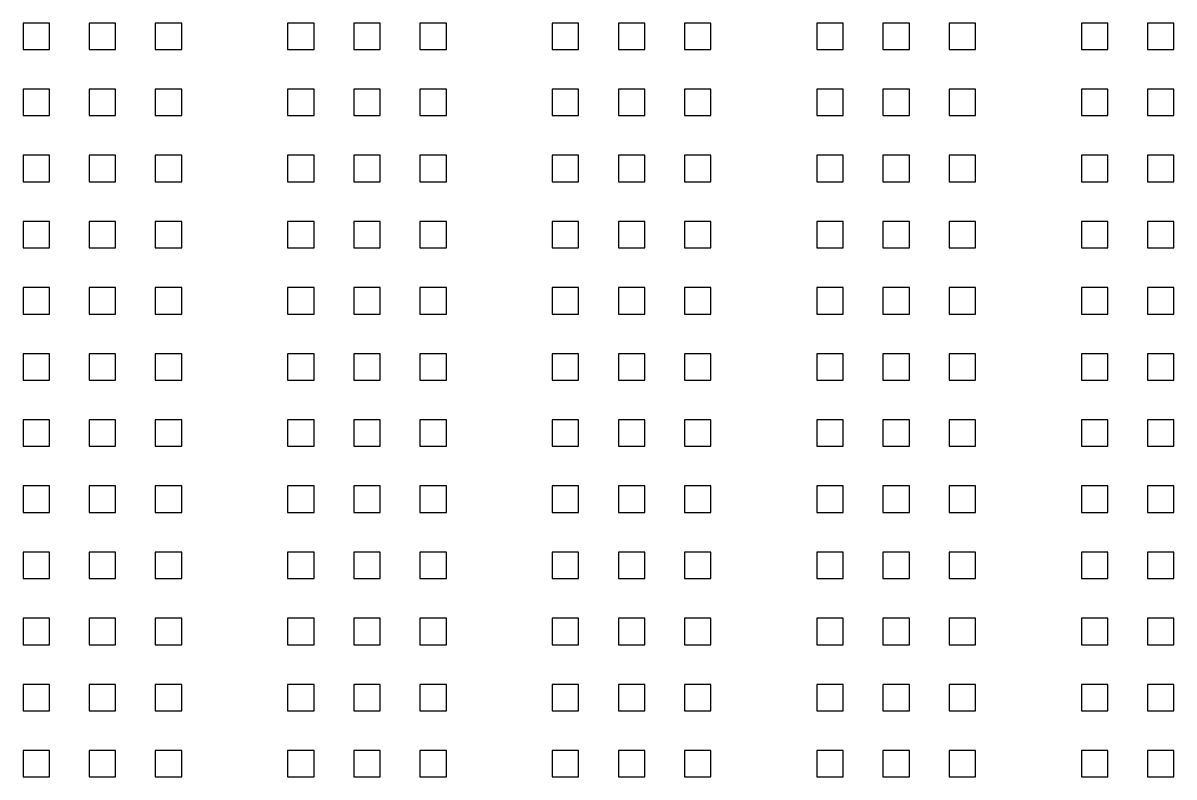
# Model space of a CAD drawing. Header units: metres. Extents: x -21500 to 21500, y -23900 to 23900.
# Drawn here: x -19600 to -10900, y 12100 to 17800 of the extents above; entities that cross this region are included whole.
import ezdxf

# ---------------------------------------------------------------- set-up
doc = ezdxf.new("R2010")
doc.units = ezdxf.units.M

msp = doc.modelspace()

# ---------------------------------------------------------------- linework, layer by layer
for p, q in [((-19400, 17800), (-19600, 17800)), ((-19600, 17800), (-19600, 17600)), ((-19400, 17600), (-19400, 17800)), ((-18900, 17800), (-19100, 17800)), ((-19100, 17800), (-19100, 17600)), ((-18900, 17600), (-18900, 17800)), ((-18400, 17800), (-18600, 17800)), ((-18600, 17800), (-18600, 17600)), ((-18400, 17600), (-18400, 17800)), ((-17400, 17800), (-17600, 17800)), ((-17600, 17800), (-17600, 17600)), ((-17400, 17600), (-17400, 17800)), ((-16900, 17800), (-17100, 17800)), ((-17100, 17800), (-17100, 17600)), ((-16900, 17600), (-16900, 17800)), ((-16400, 17800), (-16600, 17800)), ((-16600, 17800), (-16600, 17600)), ((-16400, 17600), (-16400, 17800)), ((-15400, 17800), (-15600, 17800)), ((-15600, 17800), (-15600, 17600)), ((-15400, 17600), (-15400, 17800)), ((-14900, 17800), (-15100, 17800)), ((-15100, 17800), (-15100, 17600)), ((-14900, 17600), (-14900, 17800)), ((-14400, 17800), (-14600, 17800)), ((-14600, 17800), (-14600, 17600)), ((-14400, 17600), (-14400, 17800)), ((-13400, 17800), (-13600, 17800)), ((-13600, 17800), (-13600, 17600)), ((-13400, 17600), (-13400, 17800)), ((-12900, 17800), (-13100, 17800)), ((-13100, 17800), (-13100, 17600)), ((-12900, 17600), (-12900, 17800)), ((-12400, 17800), (-12600, 17800)), ((-12600, 17800), (-12600, 17600)), ((-12400, 17600), (-12400, 17800)), ((-11400, 17800), (-11600, 17800)), ((-11600, 17800), (-11600, 17600)), ((-11400, 17600), (-11400, 17800)), ((-10900, 17800), (-11100, 17800)), ((-11100, 17800), (-11100, 17600)), ((-10900, 17600), (-10900, 17800)), ((-19600, 17600), (-19400, 17600)), ((-19100, 17600), (-18900, 17600)), ((-18600, 17600), (-18400, 17600)), ((-17600, 17600), (-17400, 17600)), ((-17100, 17600), (-16900, 17600)), ((-16600, 17600), (-16400, 17600)), ((-15600, 17600), (-15400, 17600)), ((-15100, 17600), (-14900, 17600)), ((-14600, 17600), (-14400, 17600)), ((-13600, 17600), (-13400, 17600)), ((-13100, 17600), (-12900, 17600)), ((-12600, 17600), (-12400, 17600)), ((-11600, 17600), (-11400, 17600)), ((-11100, 17600), (-10900, 17600)), ((-19400, 17300), (-19600, 17300)), ((-19600, 17300), (-19600, 17100)), ((-19400, 17100), (-19400, 17300)), ((-18900, 17300), (-19100, 17300)), ((-19100, 17300), (-19100, 17100)), ((-18900, 17100), (-18900, 17300)), ((-18400, 17300), (-18600, 17300)), ((-18600, 17300), (-18600, 17100)), ((-18400, 17100), (-18400, 17300)), ((-17400, 17300), (-17600, 17300)), ((-17600, 17300), (-17600, 17100)), ((-17400, 17100), (-17400, 17300)), ((-16900, 17300), (-17100, 17300)), ((-17100, 17300), (-17100, 17100)), ((-16900, 17100), (-16900, 17300)), ((-16400, 17300), (-16600, 17300)), ((-16600, 17300), (-16600, 17100)), ((-16400, 17100), (-16400, 17300)), ((-15400, 17300), (-15600, 17300)), ((-15600, 17300), (-15600, 17100)), ((-15400, 17100), (-15400, 17300)), ((-14900, 17300), (-15100, 17300)), ((-15100, 17300), (-15100, 17100)), ((-14900, 17100), (-14900, 17300)), ((-14400, 17300), (-14600, 17300)), ((-14600, 17300), (-14600, 17100)), ((-14400, 17100), (-14400, 17300)), ((-13400, 17300), (-13600, 17300)), ((-13600, 17300), (-13600, 17100)), ((-13400, 17100), (-13400, 17300)), ((-12900, 17300), (-13100, 17300)), ((-13100, 17300), (-13100, 17100)), ((-12900, 17100), (-12900, 17300)), ((-12400, 17300), (-12600, 17300)), ((-12600, 17300), (-12600, 17100)), ((-12400, 17100), (-12400, 17300)), ((-11400, 17300), (-11600, 17300)), ((-11600, 17300), (-11600, 17100)), ((-11400, 17100), (-11400, 17300)), ((-10900, 17300), (-11100, 17300)), ((-11100, 17300), (-11100, 17100)), ((-10900, 17100), (-10900, 17300)), ((-19600, 17100), (-19400, 17100)), ((-19100, 17100), (-18900, 17100)), ((-18600, 17100), (-18400, 17100)), ((-17600, 17100), (-17400, 17100)), ((-17100, 17100), (-16900, 17100)), ((-16600, 17100), (-16400, 17100)), ((-15600, 17100), (-15400, 17100)), ((-15100, 17100), (-14900, 17100)), ((-14600, 17100), (-14400, 17100)), ((-13600, 17100), (-13400, 17100)), ((-13100, 17100), (-12900, 17100)), ((-12600, 17100), (-12400, 17100)), ((-11600, 17100), (-11400, 17100)), ((-11100, 17100), (-10900, 17100)), ((-19400, 16800), (-19600, 16800)), ((-19600, 16800), (-19600, 16600)), ((-19400, 16600), (-19400, 16800)), ((-18900, 16800), (-19100, 16800)), ((-19100, 16800), (-19100, 16600)), ((-18900, 16600), (-18900, 16800)), ((-18400, 16800), (-18600, 16800)), ((-18600, 16800), (-18600, 16600)), ((-18400, 16600), (-18400, 16800)), ((-17400, 16800), (-17600, 16800)), ((-17600, 16800), (-17600, 16600)), ((-17400, 16600), (-17400, 16800)), ((-16900, 16800), (-17100, 16800)), ((-17100, 16800), (-17100, 16600)), ((-16900, 16600), (-16900, 16800)), ((-16400, 16800), (-16600, 16800)), ((-16600, 16800), (-16600, 16600)), ((-16400, 16600), (-16400, 16800)), ((-15400, 16800), (-15600, 16800)), ((-15600, 16800), (-15600, 16600)), ((-15400, 16600), (-15400, 16800)), ((-14900, 16800), (-15100, 16800)), ((-15100, 16800), (-15100, 16600)), ((-14900, 16600), (-14900, 16800)), ((-14400, 16800), (-14600, 16800)), ((-14600, 16800), (-14600, 16600)), ((-14400, 16600), (-14400, 16800)), ((-13400, 16800), (-13600, 16800)), ((-13600, 16800), (-13600, 16600)), ((-13400, 16600), (-13400, 16800)), ((-12900, 16800), (-13100, 16800)), ((-13100, 16800), (-13100, 16600)), ((-12900, 16600), (-12900, 16800)), ((-12400, 16800), (-12600, 16800)), ((-12600, 16800), (-12600, 16600)), ((-12400, 16600), (-12400, 16800)), ((-11400, 16800), (-11600, 16800)), ((-11600, 16800), (-11600, 16600)), ((-11400, 16600), (-11400, 16800)), ((-10900, 16800), (-11100, 16800)), ((-11100, 16800), (-11100, 16600)), ((-10900, 16600), (-10900, 16800)), ((-19600, 16600), (-19400, 16600)), ((-19100, 16600), (-18900, 16600)), ((-18600, 16600), (-18400, 16600)), ((-17600, 16600), (-17400, 16600)), ((-17100, 16600), (-16900, 16600)), ((-16600, 16600), (-16400, 16600)), ((-15600, 16600), (-15400, 16600)), ((-15100, 16600), (-14900, 16600)), ((-14600, 16600), (-14400, 16600)), ((-13600, 16600), (-13400, 16600)), ((-13100, 16600), (-12900, 16600)), ((-12600, 16600), (-12400, 16600)), ((-11600, 16600), (-11400, 16600)), ((-11100, 16600), (-10900, 16600)), ((-19400, 16300), (-19600, 16300)), ((-19600, 16300), (-19600, 16100)), ((-19400, 16100), (-19400, 16300)), ((-18900, 16300), (-19100, 16300)), ((-19100, 16300), (-19100, 16100)), ((-18900, 16100), (-18900, 16300)), ((-18400, 16300), (-18600, 16300)), ((-18600, 16300), (-18600, 16100)), ((-18400, 16100), (-18400, 16300)), ((-17400, 16300), (-17600, 16300)), ((-17600, 16300), (-17600, 16100)), ((-17400, 16100), (-17400, 16300)), ((-16900, 16300), (-17100, 16300)), ((-17100, 16300), (-17100, 16100)), ((-16900, 16100), (-16900, 16300)), ((-16400, 16300), (-16600, 16300)), ((-16600, 16300), (-16600, 16100)), ((-16400, 16100), (-16400, 16300)), ((-15400, 16300), (-15600, 16300)), ((-15600, 16300), (-15600, 16100)), ((-15400, 16100), (-15400, 16300)), ((-14900, 16300), (-15100, 16300)), ((-15100, 16300), (-15100, 16100)), ((-14900, 16100), (-14900, 16300)), ((-14400, 16300), (-14600, 16300)), ((-14600, 16300), (-14600, 16100)), ((-14400, 16100), (-14400, 16300)), ((-13400, 16300), (-13600, 16300)), ((-13600, 16300), (-13600, 16100)), ((-13400, 16100), (-13400, 16300)), ((-12900, 16300), (-13100, 16300)), ((-13100, 16300), (-13100, 16100)), ((-12900, 16100), (-12900, 16300)), ((-12400, 16300), (-12600, 16300)), ((-12600, 16300), (-12600, 16100)), ((-12400, 16100), (-12400, 16300)), ((-11400, 16300), (-11600, 16300)), ((-11600, 16300), (-11600, 16100)), ((-11400, 16100), (-11400, 16300)), ((-10900, 16300), (-11100, 16300)), ((-11100, 16300), (-11100, 16100)), ((-10900, 16100), (-10900, 16300)), ((-19600, 16100), (-19400, 16100)), ((-19100, 16100), (-18900, 16100)), ((-18600, 16100), (-18400, 16100)), ((-17600, 16100), (-17400, 16100)), ((-17100, 16100), (-16900, 16100)), ((-16600, 16100), (-16400, 16100)), ((-15600, 16100), (-15400, 16100)), ((-15100, 16100), (-14900, 16100)), ((-14600, 16100), (-14400, 16100)), ((-13600, 16100), (-13400, 16100)), ((-13100, 16100), (-12900, 16100)), ((-12600, 16100), (-12400, 16100)), ((-11600, 16100), (-11400, 16100)), ((-11100, 16100), (-10900, 16100)), ((-19400, 15800), (-19600, 15800)), ((-19600, 15800), (-19600, 15600)), ((-19400, 15600), (-19400, 15800)), ((-18900, 15800), (-19100, 15800)), ((-19100, 15800), (-19100, 15600)), ((-18900, 15600), (-18900, 15800)), ((-18400, 15800), (-18600, 15800)), ((-18600, 15800), (-18600, 15600)), ((-18400, 15600), (-18400, 15800)), ((-17400, 15800), (-17600, 15800)), ((-17600, 15800), (-17600, 15600)), ((-17400, 15600), (-17400, 15800)), ((-16900, 15800), (-17100, 15800)), ((-17100, 15800), (-17100, 15600)), ((-16900, 15600), (-16900, 15800)), ((-16400, 15800), (-16600, 15800)), ((-16600, 15800), (-16600, 15600)), ((-16400, 15600), (-16400, 15800)), ((-15400, 15800), (-15600, 15800)), ((-15600, 15800), (-15600, 15600)), ((-15400, 15600), (-15400, 15800)), ((-14900, 15800), (-15100, 15800)), ((-15100, 15800), (-15100, 15600)), ((-14900, 15600), (-14900, 15800)), ((-14400, 15800), (-14600, 15800)), ((-14600, 15800), (-14600, 15600)), ((-14400, 15600), (-14400, 15800)), ((-13400, 15800), (-13600, 15800)), ((-13600, 15800), (-13600, 15600)), ((-13400, 15600), (-13400, 15800)), ((-12900, 15800), (-13100, 15800)), ((-13100, 15800), (-13100, 15600)), ((-12900, 15600), (-12900, 15800)), ((-12400, 15800), (-12600, 15800)), ((-12600, 15800), (-12600, 15600)), ((-12400, 15600), (-12400, 15800)), ((-11400, 15800), (-11600, 15800)), ((-11600, 15800), (-11600, 15600)), ((-11400, 15600), (-11400, 15800)), ((-10900, 15800), (-11100, 15800)), ((-11100, 15800), (-11100, 15600)), ((-10900, 15600), (-10900, 15800)), ((-19600, 15600), (-19400, 15600)), ((-19100, 15600), (-18900, 15600)), ((-18600, 15600), (-18400, 15600)), ((-17600, 15600), (-17400, 15600)), ((-17100, 15600), (-16900, 15600)), ((-16600, 15600), (-16400, 15600)), ((-15600, 15600), (-15400, 15600)), ((-15100, 15600), (-14900, 15600)), ((-14600, 15600), (-14400, 15600)), ((-13600, 15600), (-13400, 15600)), ((-13100, 15600), (-12900, 15600)), ((-12600, 15600), (-12400, 15600)), ((-11600, 15600), (-11400, 15600)), ((-11100, 15600), (-10900, 15600)), ((-19400, 15300), (-19600, 15300)), ((-19600, 15300), (-19600, 15100)), ((-19400, 15100), (-19400, 15300)), ((-18900, 15300), (-19100, 15300)), ((-19100, 15300), (-19100, 15100)), ((-18900, 15100), (-18900, 15300)), ((-18400, 15300), (-18600, 15300)), ((-18600, 15300), (-18600, 15100)), ((-18400, 15100), (-18400, 15300)), ((-17400, 15300), (-17600, 15300)), ((-17600, 15300), (-17600, 15100)), ((-17400, 15100), (-17400, 15300)), ((-16900, 15300), (-17100, 15300)), ((-17100, 15300), (-17100, 15100)), ((-16900, 15100), (-16900, 15300)), ((-16400, 15300), (-16600, 15300)), ((-16600, 15300), (-16600, 15100)), ((-16400, 15100), (-16400, 15300)), ((-15400, 15300), (-15600, 15300)), ((-15600, 15300), (-15600, 15100)), ((-15400, 15100), (-15400, 15300)), ((-14900, 15300), (-15100, 15300)), ((-15100, 15300), (-15100, 15100)), ((-14900, 15100), (-14900, 15300)), ((-14400, 15300), (-14600, 15300)), ((-14600, 15300), (-14600, 15100)), ((-14400, 15100), (-14400, 15300)), ((-13400, 15300), (-13600, 15300)), ((-13600, 15300), (-13600, 15100)), ((-13400, 15100), (-13400, 15300)), ((-12900, 15300), (-13100, 15300)), ((-13100, 15300), (-13100, 15100)), ((-12900, 15100), (-12900, 15300)), ((-12400, 15300), (-12600, 15300)), ((-12600, 15300), (-12600, 15100)), ((-12400, 15100), (-12400, 15300)), ((-11400, 15300), (-11600, 15300)), ((-11600, 15300), (-11600, 15100)), ((-11400, 15100), (-11400, 15300)), ((-10900, 15300), (-11100, 15300)), ((-11100, 15300), (-11100, 15100)), ((-10900, 15100), (-10900, 15300)), ((-19600, 15100), (-19400, 15100)), ((-19100, 15100), (-18900, 15100)), ((-18600, 15100), (-18400, 15100)), ((-17600, 15100), (-17400, 15100)), ((-17100, 15100), (-16900, 15100)), ((-16600, 15100), (-16400, 15100)), ((-15600, 15100), (-15400, 15100)), ((-15100, 15100), (-14900, 15100)), ((-14600, 15100), (-14400, 15100)), ((-13600, 15100), (-13400, 15100)), ((-13100, 15100), (-12900, 15100)), ((-12600, 15100), (-12400, 15100)), ((-11600, 15100), (-11400, 15100)), ((-11100, 15100), (-10900, 15100)), ((-19400, 14800), (-19600, 14800)), ((-19600, 14800), (-19600, 14600)), ((-19400, 14600), (-19400, 14800)), ((-18900, 14800), (-19100, 14800)), ((-19100, 14800), (-19100, 14600)), ((-18900, 14600), (-18900, 14800)), ((-18400, 14800), (-18600, 14800)), ((-18600, 14800), (-18600, 14600)), ((-18400, 14600), (-18400, 14800)), ((-17400, 14800), (-17600, 14800)), ((-17600, 14800), (-17600, 14600)), ((-17400, 14600), (-17400, 14800)), ((-16900, 14800), (-17100, 14800)), ((-17100, 14800), (-17100, 14600)), ((-16900, 14600), (-16900, 14800)), ((-16400, 14800), (-16600, 14800)), ((-16600, 14800), (-16600, 14600)), ((-16400, 14600), (-16400, 14800)), ((-15400, 14800), (-15600, 14800)), ((-15600, 14800), (-15600, 14600)), ((-15400, 14600), (-15400, 14800)), ((-14900, 14800), (-15100, 14800)), ((-15100, 14800), (-15100, 14600)), ((-14900, 14600), (-14900, 14800)), ((-14400, 14800), (-14600, 14800)), ((-14600, 14800), (-14600, 14600)), ((-14400, 14600), (-14400, 14800)), ((-13400, 14800), (-13600, 14800)), ((-13600, 14800), (-13600, 14600)), ((-13400, 14600), (-13400, 14800)), ((-12900, 14800), (-13100, 14800)), ((-13100, 14800), (-13100, 14600)), ((-12900, 14600), (-12900, 14800)), ((-12400, 14800), (-12600, 14800)), ((-12600, 14800), (-12600, 14600)), ((-12400, 14600), (-12400, 14800)), ((-11400, 14800), (-11600, 14800)), ((-11600, 14800), (-11600, 14600)), ((-11400, 14600), (-11400, 14800)), ((-10900, 14800), (-11100, 14800)), ((-11100, 14800), (-11100, 14600)), ((-10900, 14600), (-10900, 14800)), ((-19600, 14600), (-19400, 14600)), ((-19100, 14600), (-18900, 14600)), ((-18600, 14600), (-18400, 14600)), ((-17600, 14600), (-17400, 14600)), ((-17100, 14600), (-16900, 14600)), ((-16600, 14600), (-16400, 14600)), ((-15600, 14600), (-15400, 14600)), ((-15100, 14600), (-14900, 14600)), ((-14600, 14600), (-14400, 14600)), ((-13600, 14600), (-13400, 14600)), ((-13100, 14600), (-12900, 14600)), ((-12600, 14600), (-12400, 14600)), ((-11600, 14600), (-11400, 14600)), ((-11100, 14600), (-10900, 14600)), ((-19400, 14300), (-19600, 14300)), ((-19600, 14300), (-19600, 14100)), ((-19400, 14100), (-19400, 14300)), ((-18900, 14300), (-19100, 14300)), ((-19100, 14300), (-19100, 14100)), ((-18900, 14100), (-18900, 14300)), ((-18400, 14300), (-18600, 14300)), ((-18600, 14300), (-18600, 14100)), ((-18400, 14100), (-18400, 14300)), ((-17400, 14300), (-17600, 14300)), ((-17600, 14300), (-17600, 14100)), ((-17400, 14100), (-17400, 14300)), ((-16900, 14300), (-17100, 14300)), ((-17100, 14300), (-17100, 14100)), ((-16900, 14100), (-16900, 14300)), ((-16400, 14300), (-16600, 14300)), ((-16600, 14300), (-16600, 14100)), ((-16400, 14100), (-16400, 14300)), ((-15400, 14300), (-15600, 14300)), ((-15600, 14300), (-15600, 14100)), ((-15400, 14100), (-15400, 14300)), ((-14900, 14300), (-15100, 14300)), ((-15100, 14300), (-15100, 14100)), ((-14900, 14100), (-14900, 14300)), ((-14400, 14300), (-14600, 14300)), ((-14600, 14300), (-14600, 14100)), ((-14400, 14100), (-14400, 14300)), ((-13400, 14300), (-13600, 14300)), ((-13600, 14300), (-13600, 14100)), ((-13400, 14100), (-13400, 14300)), ((-12900, 14300), (-13100, 14300)), ((-13100, 14300), (-13100, 14100)), ((-12900, 14100), (-12900, 14300)), ((-12400, 14300), (-12600, 14300)), ((-12600, 14300), (-12600, 14100)), ((-12400, 14100), (-12400, 14300)), ((-11400, 14300), (-11600, 14300)), ((-11600, 14300), (-11600, 14100)), ((-11400, 14100), (-11400, 14300)), ((-10900, 14300), (-11100, 14300)), ((-11100, 14300), (-11100, 14100)), ((-10900, 14100), (-10900, 14300)), ((-19600, 14100), (-19400, 14100)), ((-19100, 14100), (-18900, 14100)), ((-18600, 14100), (-18400, 14100)), ((-17600, 14100), (-17400, 14100)), ((-17100, 14100), (-16900, 14100)), ((-16600, 14100), (-16400, 14100)), ((-15600, 14100), (-15400, 14100)), ((-15100, 14100), (-14900, 14100)), ((-14600, 14100), (-14400, 14100)), ((-13600, 14100), (-13400, 14100)), ((-13100, 14100), (-12900, 14100)), ((-12600, 14100), (-12400, 14100)), ((-11600, 14100), (-11400, 14100)), ((-11100, 14100), (-10900, 14100)), ((-19400, 13800), (-19600, 13800)), ((-19600, 13800), (-19600, 13600)), ((-19400, 13600), (-19400, 13800)), ((-18900, 13800), (-19100, 13800)), ((-19100, 13800), (-19100, 13600)), ((-18900, 13600), (-18900, 13800)), ((-18400, 13800), (-18600, 13800)), ((-18600, 13800), (-18600, 13600)), ((-18400, 13600), (-18400, 13800)), ((-17400, 13800), (-17600, 13800)), ((-17600, 13800), (-17600, 13600)), ((-17400, 13600), (-17400, 13800)), ((-16900, 13800), (-17100, 13800)), ((-17100, 13800), (-17100, 13600)), ((-16900, 13600), (-16900, 13800)), ((-16400, 13800), (-16600, 13800)), ((-16600, 13800), (-16600, 13600)), ((-16400, 13600), (-16400, 13800)), ((-15400, 13800), (-15600, 13800)), ((-15600, 13800), (-15600, 13600)), ((-15400, 13600), (-15400, 13800)), ((-14900, 13800), (-15100, 13800)), ((-15100, 13800), (-15100, 13600)), ((-14900, 13600), (-14900, 13800)), ((-14400, 13800), (-14600, 13800)), ((-14600, 13800), (-14600, 13600)), ((-14400, 13600), (-14400, 13800)), ((-13400, 13800), (-13600, 13800)), ((-13600, 13800), (-13600, 13600)), ((-13400, 13600), (-13400, 13800)), ((-12900, 13800), (-13100, 13800)), ((-13100, 13800), (-13100, 13600)), ((-12900, 13600), (-12900, 13800)), ((-12400, 13800), (-12600, 13800)), ((-12600, 13800), (-12600, 13600)), ((-12400, 13600), (-12400, 13800)), ((-11400, 13800), (-11600, 13800)), ((-11600, 13800), (-11600, 13600)), ((-11400, 13600), (-11400, 13800)), ((-10900, 13800), (-11100, 13800)), ((-11100, 13800), (-11100, 13600)), ((-10900, 13600), (-10900, 13800)), ((-19600, 13600), (-19400, 13600)), ((-19100, 13600), (-18900, 13600)), ((-18600, 13600), (-18400, 13600)), ((-17600, 13600), (-17400, 13600)), ((-17100, 13600), (-16900, 13600)), ((-16600, 13600), (-16400, 13600)), ((-15600, 13600), (-15400, 13600)), ((-15100, 13600), (-14900, 13600)), ((-14600, 13600), (-14400, 13600)), ((-13600, 13600), (-13400, 13600)), ((-13100, 13600), (-12900, 13600)), ((-12600, 13600), (-12400, 13600)), ((-11600, 13600), (-11400, 13600)), ((-11100, 13600), (-10900, 13600)), ((-19400, 13300), (-19600, 13300)), ((-19600, 13300), (-19600, 13100)), ((-19400, 13100), (-19400, 13300)), ((-18900, 13300), (-19100, 13300)), ((-19100, 13300), (-19100, 13100)), ((-18900, 13100), (-18900, 13300)), ((-18400, 13300), (-18600, 13300)), ((-18600, 13300), (-18600, 13100)), ((-18400, 13100), (-18400, 13300)), ((-17400, 13300), (-17600, 13300)), ((-17600, 13300), (-17600, 13100)), ((-17400, 13100), (-17400, 13300)), ((-16900, 13300), (-17100, 13300)), ((-17100, 13300), (-17100, 13100)), ((-16900, 13100), (-16900, 13300)), ((-16400, 13300), (-16600, 13300)), ((-16600, 13300), (-16600, 13100)), ((-16400, 13100), (-16400, 13300)), ((-15400, 13300), (-15600, 13300)), ((-15600, 13300), (-15600, 13100)), ((-15400, 13100), (-15400, 13300)), ((-14900, 13300), (-15100, 13300)), ((-15100, 13300), (-15100, 13100)), ((-14900, 13100), (-14900, 13300)), ((-14400, 13300), (-14600, 13300)), ((-14600, 13300), (-14600, 13100)), ((-14400, 13100), (-14400, 13300)), ((-13400, 13300), (-13600, 13300)), ((-13600, 13300), (-13600, 13100)), ((-13400, 13100), (-13400, 13300)), ((-12900, 13300), (-13100, 13300)), ((-13100, 13300), (-13100, 13100)), ((-12900, 13100), (-12900, 13300)), ((-12400, 13300), (-12600, 13300)), ((-12600, 13300), (-12600, 13100)), ((-12400, 13100), (-12400, 13300)), ((-11400, 13300), (-11600, 13300)), ((-11600, 13300), (-11600, 13100)), ((-11400, 13100), (-11400, 13300)), ((-10900, 13300), (-11100, 13300)), ((-11100, 13300), (-11100, 13100)), ((-10900, 13100), (-10900, 13300)), ((-19600, 13100), (-19400, 13100)), ((-19100, 13100), (-18900, 13100)), ((-18600, 13100), (-18400, 13100)), ((-17600, 13100), (-17400, 13100)), ((-17100, 13100), (-16900, 13100)), ((-16600, 13100), (-16400, 13100)), ((-15600, 13100), (-15400, 13100)), ((-15100, 13100), (-14900, 13100)), ((-14600, 13100), (-14400, 13100)), ((-13600, 13100), (-13400, 13100)), ((-13100, 13100), (-12900, 13100)), ((-12600, 13100), (-12400, 13100)), ((-11600, 13100), (-11400, 13100)), ((-11100, 13100), (-10900, 13100)), ((-19400, 12800), (-19600, 12800)), ((-19600, 12800), (-19600, 12600)), ((-19400, 12600), (-19400, 12800)), ((-18900, 12800), (-19100, 12800)), ((-19100, 12800), (-19100, 12600)), ((-18900, 12600), (-18900, 12800)), ((-18400, 12800), (-18600, 12800)), ((-18600, 12800), (-18600, 12600)), ((-18400, 12600), (-18400, 12800)), ((-17400, 12800), (-17600, 12800)), ((-17600, 12800), (-17600, 12600)), ((-17400, 12600), (-17400, 12800)), ((-16900, 12800), (-17100, 12800)), ((-17100, 12800), (-17100, 12600)), ((-16900, 12600), (-16900, 12800)), ((-16400, 12800), (-16600, 12800)), ((-16600, 12800), (-16600, 12600)), ((-16400, 12600), (-16400, 12800)), ((-15400, 12800), (-15600, 12800)), ((-15600, 12800), (-15600, 12600)), ((-15400, 12600), (-15400, 12800)), ((-14900, 12800), (-15100, 12800)), ((-15100, 12800), (-15100, 12600)), ((-14900, 12600), (-14900, 12800)), ((-14400, 12800), (-14600, 12800)), ((-14600, 12800), (-14600, 12600)), ((-14400, 12600), (-14400, 12800)), ((-13400, 12800), (-13600, 12800)), ((-13600, 12800), (-13600, 12600)), ((-13400, 12600), (-13400, 12800)), ((-12900, 12800), (-13100, 12800)), ((-13100, 12800), (-13100, 12600)), ((-12900, 12600), (-12900, 12800)), ((-12400, 12800), (-12600, 12800)), ((-12600, 12800), (-12600, 12600)), ((-12400, 12600), (-12400, 12800)), ((-11400, 12800), (-11600, 12800)), ((-11600, 12800), (-11600, 12600)), ((-11400, 12600), (-11400, 12800)), ((-10900, 12800), (-11100, 12800)), ((-11100, 12800), (-11100, 12600)), ((-10900, 12600), (-10900, 12800)), ((-19600, 12600), (-19400, 12600)), ((-19100, 12600), (-18900, 12600)), ((-18600, 12600), (-18400, 12600)), ((-17600, 12600), (-17400, 12600)), ((-17100, 12600), (-16900, 12600)), ((-16600, 12600), (-16400, 12600)), ((-15600, 12600), (-15400, 12600)), ((-15100, 12600), (-14900, 12600)), ((-14600, 12600), (-14400, 12600)), ((-13600, 12600), (-13400, 12600)), ((-13100, 12600), (-12900, 12600)), ((-12600, 12600), (-12400, 12600)), ((-11600, 12600), (-11400, 12600)), ((-11100, 12600), (-10900, 12600)), ((-19400, 12300), (-19600, 12300)), ((-19600, 12300), (-19600, 12100)), ((-19400, 12100), (-19400, 12300)), ((-18900, 12300), (-19100, 12300)), ((-19100, 12300), (-19100, 12100)), ((-18900, 12100), (-18900, 12300)), ((-18400, 12300), (-18600, 12300)), ((-18600, 12300), (-18600, 12100)), ((-18400, 12100), (-18400, 12300)), ((-17400, 12300), (-17600, 12300)), ((-17600, 12300), (-17600, 12100)), ((-17400, 12100), (-17400, 12300)), ((-16900, 12300), (-17100, 12300)), ((-17100, 12300), (-17100, 12100)), ((-16900, 12100), (-16900, 12300)), ((-16400, 12300), (-16600, 12300)), ((-16600, 12300), (-16600, 12100)), ((-16400, 12100), (-16400, 12300)), ((-15400, 12300), (-15600, 12300)), ((-15600, 12300), (-15600, 12100)), ((-15400, 12100), (-15400, 12300)), ((-14900, 12300), (-15100, 12300)), ((-15100, 12300), (-15100, 12100)), ((-14900, 12100), (-14900, 12300)), ((-14400, 12300), (-14600, 12300)), ((-14600, 12300), (-14600, 12100)), ((-14400, 12100), (-14400, 12300)), ((-13400, 12300), (-13600, 12300)), ((-13600, 12300), (-13600, 12100)), ((-13400, 12100), (-13400, 12300)), ((-12900, 12300), (-13100, 12300)), ((-13100, 12300), (-13100, 12100)), ((-12900, 12100), (-12900, 12300)), ((-12400, 12300), (-12600, 12300)), ((-12600, 12300), (-12600, 12100)), ((-12400, 12100), (-12400, 12300)), ((-11400, 12300), (-11600, 12300)), ((-11600, 12300), (-11600, 12100)), ((-11400, 12100), (-11400, 12300)), ((-10900, 12300), (-11100, 12300)), ((-11100, 12300), (-11100, 12100)), ((-10900, 12100), (-10900, 12300)), ((-19600, 12100), (-19400, 12100)), ((-19100, 12100), (-18900, 12100)), ((-18600, 12100), (-18400, 12100)), ((-17600, 12100), (-17400, 12100)), ((-17100, 12100), (-16900, 12100)), ((-16600, 12100), (-16400, 12100)), ((-15600, 12100), (-15400, 12100)), ((-15100, 12100), (-14900, 12100)), ((-14600, 12100), (-14400, 12100)), ((-13600, 12100), (-13400, 12100)), ((-13100, 12100), (-12900, 12100)), ((-12600, 12100), (-12400, 12100)), ((-11600, 12100), (-11400, 12100)), ((-11100, 12100), (-10900, 12100))]:
    msp.add_line(p, q)

doc.saveas('drawing.dxf')
